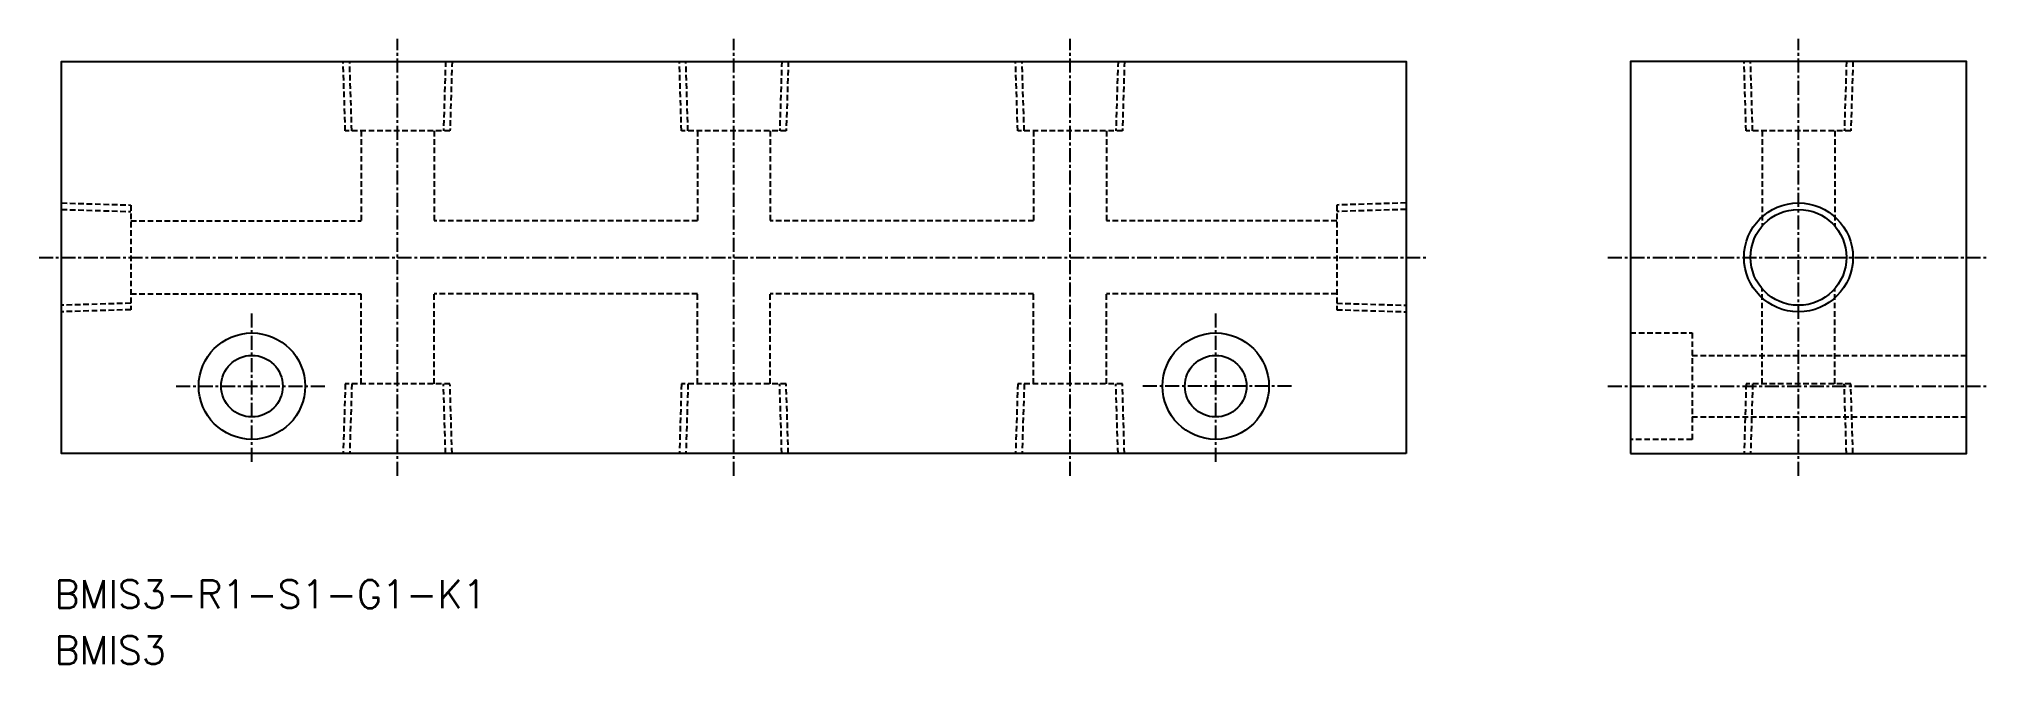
# Model space of a CAD drawing. Extents: x 60 to 234, y 69 to 124.
import ezdxf
from ezdxf.enums import TextEntityAlignment as Align

# ---------------------------------------------------------------- set-up
doc = ezdxf.new("R2010")
doc.units = 0
doc.linetypes.add('CENTER', pattern=[2, 1.25, -0.25, 0.25, -0.25])
doc.linetypes.add('DASHED', pattern=[0.75, 0.5, -0.25])
doc.layers.get('0').update_dxf_attribs({"linetype": 'CONTINUOUS'})
doc.layers.add('CENTER', color=1, linetype='CENTER')
doc.styles.get("Standard").update_dxf_attribs({"font": 'txt.shx', "bigfont": 'extfont.shx'})

msp = doc.modelspace()

# ---------------------------------------------------------------- linework, layer by layer
at = {"color": 3, "linetype": 'DASHED'}
for p, q in [((87.33, 116.3), (87.14, 122.5)), ((87.91, 116.3), (87.72, 122.5)), ((96.28, 122.5), (96.09, 116.3)), ((96.86, 122.5), (96.67, 116.3)), ((117.33, 116.3), (117.14, 122.5)), ((117.91, 116.3), (117.72, 122.5)), ((126.28, 122.5), (126.09, 116.3)), ((126.86, 122.5), (126.67, 116.3)), ((147.33, 116.3), (147.14, 122.5)), ((147.91, 116.3), (147.72, 122.5)), ((156.28, 122.5), (156.09, 116.3)), ((156.86, 122.5), (156.67, 116.3)), ((212.33, 116.3), (212.14, 122.5)), ((212.91, 116.3), (212.72, 122.5)), ((221.28, 122.5), (221.09, 116.3)), ((221.86, 122.5), (221.67, 116.3)), ((96.67, 116.3), (87.33, 116.3)), ((88.75, 116.3), (88.75, 108.25)), ((95.25, 116.3), (95.25, 108.25)), ((126.67, 116.3), (117.33, 116.3)), ((118.75, 116.3), (118.75, 108.25)), ((125.25, 116.3), (125.25, 108.25)), ((156.67, 116.3), (147.33, 116.3)), ((148.75, 116.3), (148.75, 108.25)), ((155.25, 116.3), (155.25, 108.25)), ((221.67, 116.3), (212.33, 116.3)), ((213.75, 116.3), (213.75, 107.79)), ((220.25, 116.3), (220.25, 107.79)), ((62, 109.86), (68.2, 109.67)), ((68.2, 109.67), (68.2, 100.33)), ((182, 109.86), (175.8, 109.67)), ((175.8, 109.67), (175.8, 100.33)), ((62, 109.28), (68.2, 109.09)), ((68.2, 108.25), (88.75, 108.25)), ((118.75, 108.25), (95.25, 108.25)), ((148.75, 108.25), (125.25, 108.25)), ((175.8, 108.25), (155.25, 108.25)), ((182, 109.28), (175.8, 109.09)), ((68.2, 101.75), (88.75, 101.75)), ((88.75, 93.7), (88.75, 101.75)), ((95.25, 93.7), (95.25, 101.75)), ((118.75, 101.75), (95.25, 101.75)), ((118.75, 93.7), (118.75, 101.75)), ((125.25, 93.7), (125.25, 101.75)), ((148.75, 101.75), (125.25, 101.75)), ((148.75, 93.7), (148.75, 101.75)), ((175.8, 101.75), (155.25, 101.75)), ((155.25, 93.7), (155.25, 101.75)), ((213.75, 93.7), (213.75, 102.21)), ((220.25, 93.7), (220.25, 102.21)), ((68.2, 100.91), (62, 100.72)), ((68.2, 100.33), (62, 100.14)), ((175.8, 100.91), (182, 100.72)), ((175.8, 100.33), (182, 100.14)), ((202, 98.25), (207.5, 98.25)), ((207.5, 98.25), (207.5, 88.75)), ((207.5, 96.25), (232, 96.25)), ((87.33, 93.7), (87.14, 87.5)), ((96.67, 93.7), (87.33, 93.7)), ((87.91, 93.7), (87.72, 87.5)), ((96.28, 87.5), (96.09, 93.7)), ((96.86, 87.5), (96.67, 93.7)), ((117.33, 93.7), (117.14, 87.5)), ((126.67, 93.7), (117.33, 93.7)), ((117.91, 93.7), (117.72, 87.5)), ((126.28, 87.5), (126.09, 93.7)), ((126.86, 87.5), (126.67, 93.7)), ((147.33, 93.7), (147.14, 87.5)), ((156.67, 93.7), (147.33, 93.7)), ((147.91, 93.7), (147.72, 87.5)), ((156.28, 87.5), (156.09, 93.7)), ((156.86, 87.5), (156.67, 93.7)), ((212.33, 93.7), (212.14, 87.5)), ((221.67, 93.7), (212.33, 93.7)), ((212.91, 93.7), (212.72, 87.5)), ((221.28, 87.5), (221.09, 93.7)), ((221.86, 87.5), (221.67, 93.7)), ((207.5, 90.75), (232, 90.75)), ((207.5, 88.75), (202, 88.75))]:
    msp.add_line(p, q, dxfattribs=at)
at = {"color": 7, "linetype": 'CONTINUOUS'}
for points in [[(182, 87.5), (62, 87.5), (62, 122.5), (182, 122.5)], [(202, 87.5), (232, 87.5), (232, 122.5), (202, 122.5)]]:
    msp.add_lwpolyline(points, close=True, dxfattribs=at)
at = {"color": 3, "linetype": 'CONTINUOUS'}
msp.add_circle((217, 105), 4.86, dxfattribs=at)
at = {"color": 7, "linetype": 'CONTINUOUS'}
for centre, radius in [((217, 105), 4.28), ((79, 93.5), 4.75), ((165, 93.5), 4.75), ((79, 93.5), 2.75), ((165, 93.5), 2.75)]:
    msp.add_circle(centre, radius, dxfattribs=at)
at = {"layer": 'CENTER', "color": 1, "linetype": 'CENTER'}
for p, q in [((92, 85.5), (92, 124.5)), ((122, 85.5), (122, 124.5)), ((152, 85.5), (152, 124.5)), ((217, 85.5), (217, 124.5)), ((60, 105), (184, 105)), ((200, 105), (234, 105)), ((79, 86.75), (79, 100.25)), ((165, 86.75), (165, 100.25)), ((72.25, 93.5), (85.75, 93.5)), ((171.75, 93.5), (158.25, 93.5)), ((200, 93.5), (234, 93.5))]:
    msp.add_line(p, q, dxfattribs=at)

# ---------------------------------------------------------------- texts
at = {"color": 7, "linetype": 'CONTINUOUS'}
for s, p in [('BMIS3-R1-S1-G1-K1', (61.36, 74.94)), ('BMIS3', (61.36, 69.94))]:
    msp.add_text(s, height=2.5, dxfattribs=at).set_placement(p, align=Align.MIDDLE_LEFT)

doc.saveas('drawing.dxf')
